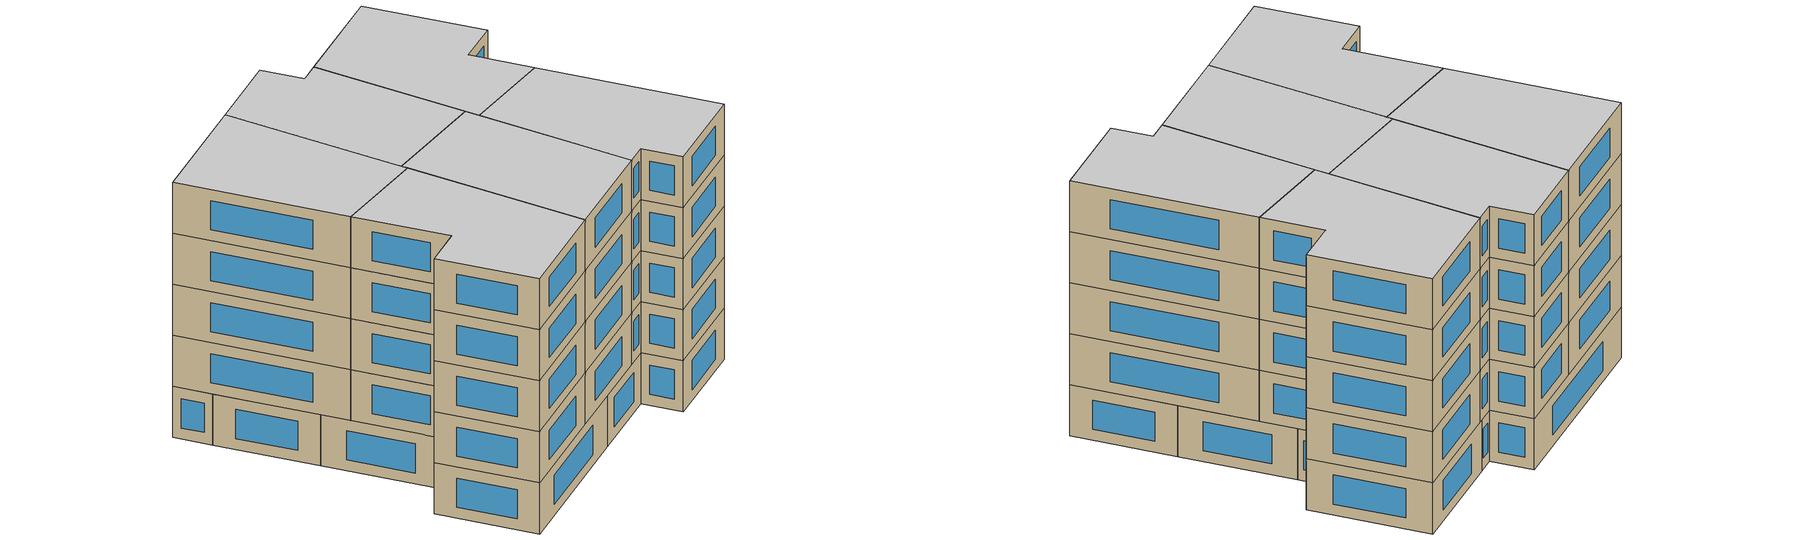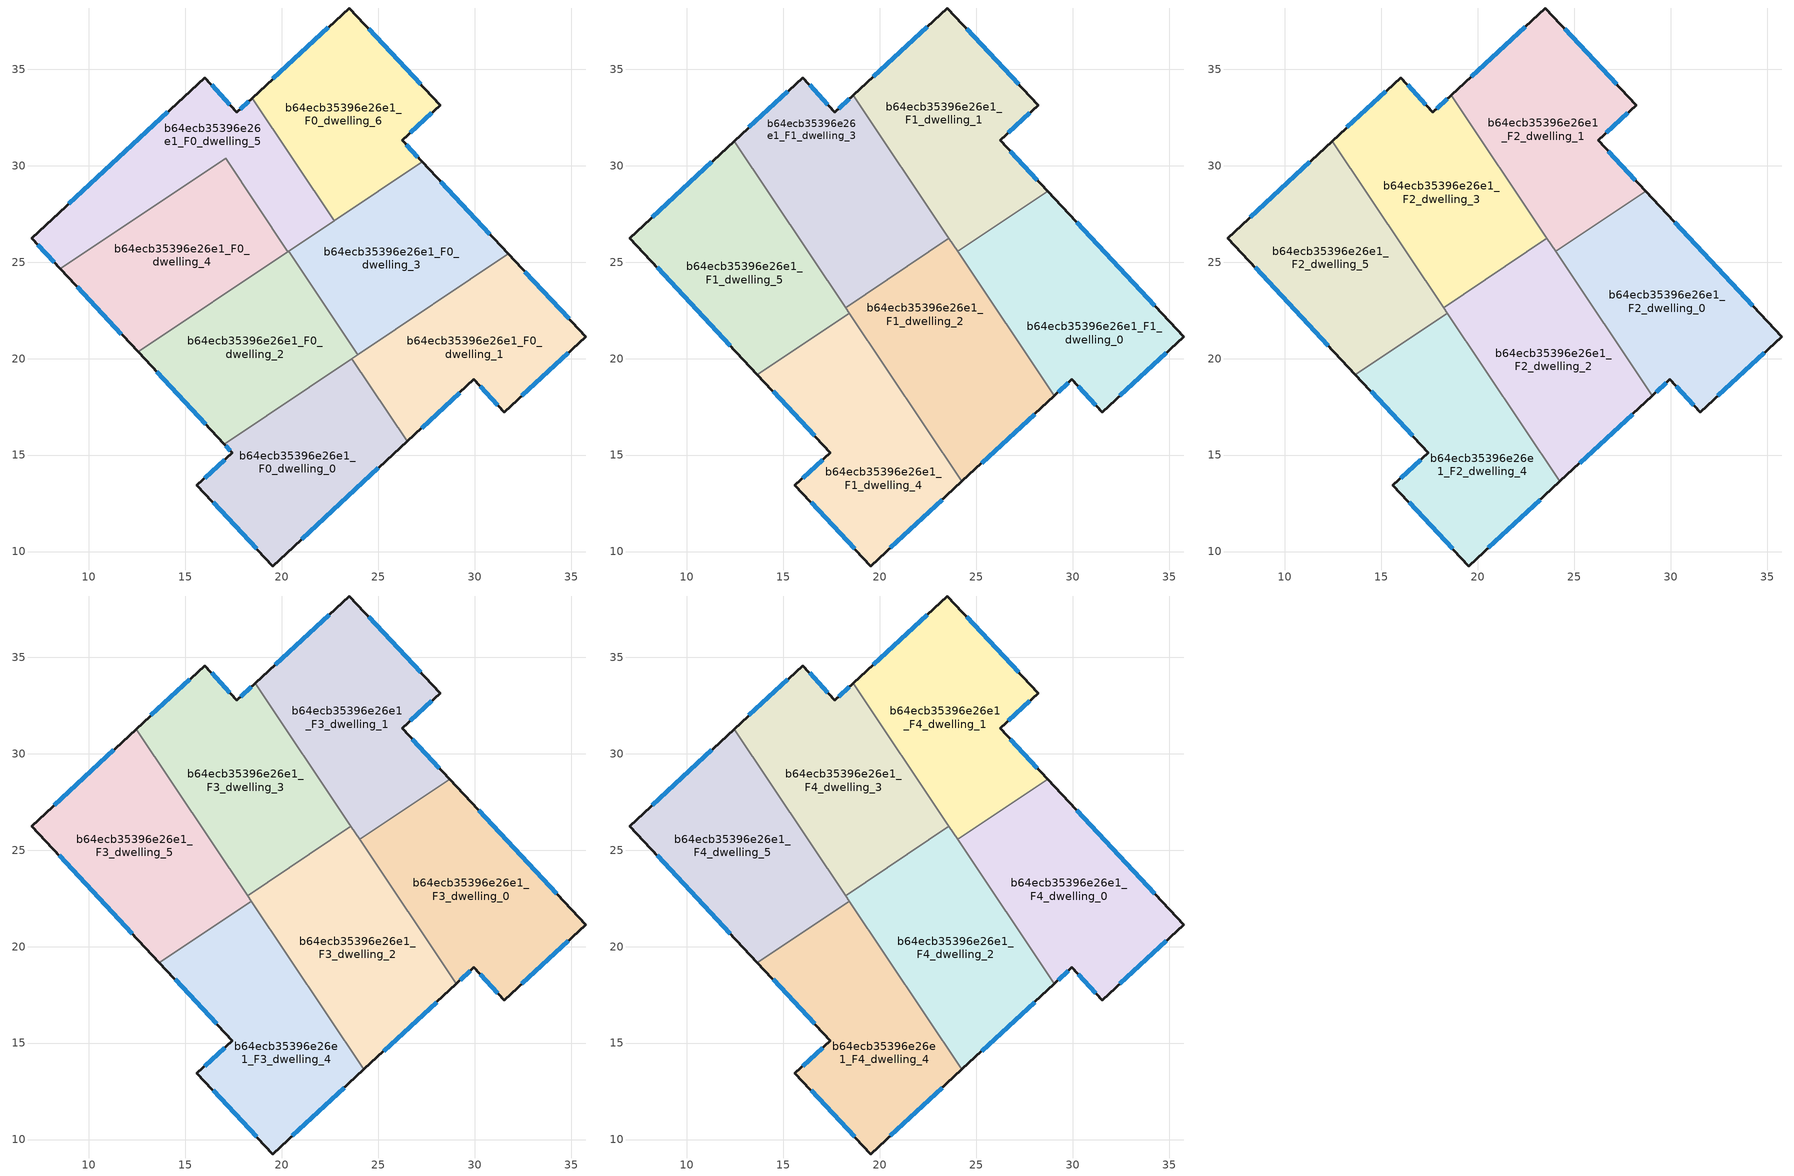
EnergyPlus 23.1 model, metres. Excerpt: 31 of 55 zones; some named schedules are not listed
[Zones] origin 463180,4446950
b64ecb35396e26e1_F0_dwelling_0
 floor ground (EU_floor_Construction): 23.64,20 26.51,15.71 19.54,9.25 15.61,13.44 17.43,15.13 17.02,15.57 z0
 wall outside (EU_wall_Construction): 17.02,15.57 17.43,15.13 15.61,13.44 19.54,9.25 26.51,15.71 z0:3
 wall to b64ecb35396e26e1_F0_dwelling_1 (EU_wall_Construction): 26.51,15.71 23.64,20 z0:3
 wall to b64ecb35396e26e1_F0_dwelling_2 (EU_wall_Construction): 23.64,20 17.02,15.57 z0:3
 window (EU_Window_Construction): 17.04,14.77 16,13.8 / 17.11,15.48 17.34,15.23 / 21.03,10.63 25.02,14.33 / 16.45,12.54 18.7,10.15 z0.64:2.36
b64ecb35396e26e1_F0_dwelling_1
 floor ground (EU_floor_Construction): 31.75,25.43 35.77,21.13 31.55,17.23 29.97,18.92 26.51,15.71 23.64,20 z0
 wall outside (EU_wall_Construction): 26.51,15.71 29.97,18.92 31.55,17.23 35.77,21.13 31.75,25.43 z0:3
 wall to b64ecb35396e26e1_F0_dwelling_3 (EU_wall_Construction): 31.75,25.43 23.95,20.21 z0:3
 wall to b64ecb35396e26e1_F0_dwelling_2 (EU_wall_Construction): 23.95,20.21 23.64,20 z0:3
 window (EU_Window_Construction): 34.91,22.05 32.61,24.51 / 32.45,18.06 34.86,20.3 / 30.31,18.56 31.21,17.59 / 27.25,16.4 29.23,18.23 z0.64:2.36
b64ecb35396e26e1_F0_dwelling_2
 floor ground (EU_floor_Construction): 20.36,25.57 23.95,20.21 17.02,15.57 12.56,20.34 20.32,25.54 z0
 wall outside (EU_wall_Construction): 12.56,20.34 17.02,15.57 z0:3
 wall to b64ecb35396e26e1_F0_dwelling_4 (EU_wall_Construction): 20.32,25.54 12.56,20.34 z0:3
 wall to b64ecb35396e26e1_F0_dwelling_3 (EU_wall_Construction): 23.95,20.21 20.36,25.57 z0:3
 wall to b64ecb35396e26e1_F0_dwelling_5 (EU_wall_Construction): 20.36,25.57 20.32,25.54 z0:3
 window (EU_Window_Construction): 13.51,19.32 16.06,16.59 z0.64:2.36
 ceiling adiabatic (EU_roof_Construction): 23.95,20.21 21.05,24.53 18.23,22.65 21.13,18.32 z3; 21.13,18.32 17.54,23.68 12.56,20.34 17.02,15.57 z3
b64ecb35396e26e1_F0_dwelling_3
 floor ground (EU_floor_Construction): 27.28,30.2 31.75,25.43 23.95,20.21 20.36,25.57 z0
 wall outside (EU_wall_Construction): 31.75,25.43 27.28,30.2 z0:3
 wall to b64ecb35396e26e1_F0_dwelling_6 (EU_wall_Construction): 27.28,30.2 22.72,27.15 z0:3
 wall to b64ecb35396e26e1_F0_dwelling_5 (EU_wall_Construction): 22.72,27.15 20.36,25.57 z0:3
 window (EU_Window_Construction): 30.79,26.45 28.24,29.18 z0.64:2.36
 ceiling adiabatic (EU_roof_Construction): 31.75,25.43 27.28,30.2 22.9,27.27 23.59,26.23 21.05,24.53 23.95,20.21 z3
b64ecb35396e26e1_F0_dwelling_4
 floor ground (EU_floor_Construction): 17.09,30.38 20.32,25.54 12.56,20.34 8.53,24.65 z0
 wall outside (EU_wall_Construction): 8.53,24.65 12.56,20.34 z0:3
 wall to b64ecb35396e26e1_F0_dwelling_5 (EU_wall_Construction): 20.32,25.54 17.09,30.38 8.53,24.65 z0:3
 window (EU_Window_Construction): 9.39,23.73 11.69,21.27 z0.64:2.36
b64ecb35396e26e1_F0_dwelling_5
 floor ground (EU_floor_Construction): 18.47,33.51 22.72,27.15 20.32,25.54 17.09,30.38 8.53,24.65 7.04,26.25 16,34.57 17.68,32.78 z0
 wall outside (EU_wall_Construction): 18.47,33.51 17.68,32.78 16,34.57 7.04,26.25 8.53,24.65 z0:3
 wall to b64ecb35396e26e1_F0_dwelling_6 (EU_wall_Construction): 22.72,27.15 18.47,33.51 z0:3
 window (EU_Window_Construction): 7.36,25.91 8.21,24.99 / 14.08,32.79 8.96,28.03 / 17.32,33.16 16.36,34.19 / 18.3,33.35 17.85,32.93 z0.64:2.36
b64ecb35396e26e1_F0_dwelling_6
 floor ground (EU_floor_Construction): 23.51,38.18 28.21,33.15 26.24,31.32 27.28,30.2 22.72,27.15 18.47,33.51 z0
 wall outside (EU_wall_Construction): 27.28,30.2 26.24,31.32 28.21,33.15 23.51,38.18 18.47,33.51 z0:3
 window (EU_Window_Construction): 22.43,37.18 19.55,34.51 / 27.21,34.23 24.51,37.1 / 26.66,31.71 27.79,32.76 / 27.06,30.44 26.46,31.08 z0.64:2.36
b64ecb35396e26e1_F1_dwelling_0
 floor to b64ecb35396e26e1_F0_dwelling_1 (EU_floor_Construction): 31.75,25.43 35.77,21.13 31.55,17.23 29.97,18.92 29.05,18.07 26.49,21.91 z3
 floor adiabatic (EU_floor_Construction): 28.7,28.68 31.75,25.43 26.49,21.91 24.04,25.56 z3
 wall outside (EU_wall_Construction): 29.05,18.07 29.97,18.92 31.55,17.23 35.77,21.13 28.7,28.68 z3:6
 wall to b64ecb35396e26e1_F1_dwelling_1 (EU_wall_Construction): 28.7,28.68 24.04,25.56 z3:6
 wall to b64ecb35396e26e1_F1_dwelling_2 (EU_wall_Construction): 24.04,25.56 29.05,18.07 z3:6
 window (EU_Window_Construction): 29.25,18.25 29.77,18.74 / 34.25,22.75 30.22,27.07 / 32.45,18.06 34.86,20.3 / 30.31,18.56 31.21,17.59 z3.64:5.36
b64ecb35396e26e1_F1_dwelling_1
 floor to b64ecb35396e26e1_F0_dwelling_6 (EU_floor_Construction): 23.51,38.18 28.21,33.15 26.24,31.32 27.28,30.2 22.9,27.27 18.63,33.65 z3
 floor adiabatic (EU_floor_Construction): 27.28,30.2 28.7,28.68 24.04,25.56 22.9,27.27 z3
 wall outside (EU_wall_Construction): 28.7,28.68 26.24,31.32 28.21,33.15 23.51,38.18 18.62,33.65 z3:6
 wall to b64ecb35396e26e1_F1_dwelling_3 (EU_wall_Construction): 18.62,33.65 23.59,26.23 z3:6
 wall to b64ecb35396e26e1_F1_dwelling_2 (EU_wall_Construction): 23.59,26.23 24.04,25.56 z3:6
 window (EU_Window_Construction): 22.46,37.21 19.67,34.62 / 27.21,34.23 24.51,37.1 / 26.66,31.71 27.79,32.76 / 28.18,29.25 26.77,30.75 z3.64:5.36
b64ecb35396e26e1_F1_dwelling_2
 floor to b64ecb35396e26e1_F0_dwelling_0 (EU_floor_Construction): 23.64,20 26.51,15.71 24.26,13.63 21.13,18.32 z3
 floor to b64ecb35396e26e1_F0_dwelling_1 (EU_floor_Construction): 26.49,21.91 29.05,18.07 26.51,15.71 23.64,20 z3
 floor adiabatic (EU_floor_Construction): 23.59,26.23 26.49,21.91 21.13,18.32 18.23,22.65 z3
 wall outside (EU_wall_Construction): 24.27,13.63 29.05,18.07 z3:6
 wall to b64ecb35396e26e1_F1_dwelling_3 (EU_wall_Construction): 23.59,26.23 18.23,22.65 z3:6
 wall to b64ecb35396e26e1_F1_dwelling_4 (EU_wall_Construction): 18.43,22.35 24.27,13.63 z3:6
 wall to b64ecb35396e26e1_F1_dwelling_5 (EU_wall_Construction): 18.23,22.65 18.43,22.35 z3:6
 window (EU_Window_Construction): 25.29,14.58 28.03,17.12 z3.64:5.36
b64ecb35396e26e1_F1_dwelling_3
 floor to b64ecb35396e26e1_F0_dwelling_5 (EU_floor_Construction): 18.47,33.51 22.72,27.15 20.32,25.54 17.09,30.38 14.3,28.51 12.46,31.28 16,34.57 17.68,32.78 z3
 floor to b64ecb35396e26e1_F0_dwelling_6 (EU_floor_Construction): 18.63,33.65 22.9,27.27 22.72,27.15 18.47,33.51 z3
 floor to b64ecb35396e26e1_F0_dwelling_4 (EU_floor_Construction): 17.09,30.38 20.32,25.54 17.54,23.68 14.3,28.51 z3
 floor to b64ecb35396e26e1_F0_dwelling_2 (EU_floor_Construction): 20.36,25.57 21.05,24.53 18.23,22.65 17.54,23.68 20.35,25.56 z3
 floor to b64ecb35396e26e1_F0_dwelling_3 (EU_floor_Construction): 22.9,27.27 23.59,26.23 21.05,24.53 20.36,25.57 z3
 wall outside (EU_wall_Construction): 18.62,33.65 17.68,32.78 16,34.57 12.46,31.28 z3:6
 wall to b64ecb35396e26e1_F1_dwelling_5 (EU_wall_Construction): 12.46,31.28 18.23,22.65 z3:6
 window (EU_Window_Construction): 15.24,33.87 13.21,31.98 / 17.32,33.16 16.36,34.19 / 18.42,33.47 17.88,32.97 z3.64:5.36
b64ecb35396e26e1_F1_dwelling_4
 floor to b64ecb35396e26e1_F0_dwelling_0 (EU_floor_Construction): 21.13,18.32 24.26,13.63 19.54,9.25 15.61,13.44 17.43,15.13 17.02,15.57 z3
 floor adiabatic (EU_floor_Construction): 18.43,22.35 21.13,18.32 17.02,15.57 13.67,19.16 z3
 wall outside (EU_wall_Construction): 13.67,19.16 17.43,15.13 15.61,13.44 19.54,9.25 24.27,13.63 z3:6
 wall to b64ecb35396e26e1_F1_dwelling_5 (EU_wall_Construction): 18.43,22.35 13.67,19.16 z3:6
 window (EU_Window_Construction): 20.55,10.19 23.25,12.69 / 16.45,12.54 18.7,10.15 / 17.04,14.77 16,13.8 / 14.47,18.3 16.63,15.99 z3.64:5.36
b64ecb35396e26e1_F1_dwelling_5
 floor to b64ecb35396e26e1_F0_dwelling_4 (EU_floor_Construction): 14.3,28.51 17.54,23.68 12.56,20.35 8.53,24.65 z3
 floor to b64ecb35396e26e1_F0_dwelling_5 (EU_floor_Construction): 12.46,31.28 14.3,28.51 8.53,24.65 7.04,26.25 z3
 floor adiabatic (EU_floor_Construction): 17.54,23.68 18.43,22.35 13.67,19.16 12.56,20.35 z3
 wall outside (EU_wall_Construction): 12.46,31.28 7.04,26.25 13.67,19.16 z3:6
 window (EU_Window_Construction): 8.46,24.73 12.25,20.68 / 11.29,30.2 8.2,27.33 z3.64:5.36
b64ecb35396e26e1_F2_dwelling_0
 floor to b64ecb35396e26e1_F1_dwelling_0 (EU_floor_Construction): 28.7,28.68 35.77,21.13 31.55,17.23 29.97,18.92 29.05,18.07 24.04,25.56 z6
 wall outside (EU_wall_Construction): 29.05,18.07 29.97,18.92 31.55,17.23 35.77,21.13 28.7,28.68 z6:9
 wall to b64ecb35396e26e1_F2_dwelling_1 (EU_wall_Construction): 28.7,28.68 24.04,25.56 z6:9
 wall to b64ecb35396e26e1_F2_dwelling_2 (EU_wall_Construction): 24.04,25.56 29.05,18.07 z6:9
 window (EU_Window_Construction): 29.25,18.25 29.77,18.74 / 34.25,22.75 30.22,27.07 / 32.45,18.06 34.86,20.3 / 30.31,18.56 31.21,17.59 z6.64:8.36
b64ecb35396e26e1_F2_dwelling_1
 floor to b64ecb35396e26e1_F1_dwelling_1 (EU_floor_Construction): 28.21,33.15 26.24,31.32 28.7,28.68 24.04,25.56 18.62,33.65 23.51,38.18 z6
 wall outside (EU_wall_Construction): 28.7,28.68 26.24,31.32 28.21,33.15 23.51,38.18 18.62,33.65 z6:9
 wall to b64ecb35396e26e1_F2_dwelling_3 (EU_wall_Construction): 18.62,33.65 23.59,26.23 z6:9
 wall to b64ecb35396e26e1_F2_dwelling_2 (EU_wall_Construction): 23.59,26.23 24.04,25.56 z6:9
 window (EU_Window_Construction): 22.46,37.21 19.67,34.62 / 27.21,34.23 24.51,37.1 / 26.66,31.71 27.79,32.76 / 28.18,29.25 26.77,30.75 z6.64:8.36
b64ecb35396e26e1_F2_dwelling_2
 floor to b64ecb35396e26e1_F1_dwelling_2 (EU_floor_Construction): 23.59,26.23 29.05,18.07 24.27,13.63 18.23,22.65 z6
 wall outside (EU_wall_Construction): 24.27,13.63 29.05,18.07 z6:9
 wall to b64ecb35396e26e1_F2_dwelling_3 (EU_wall_Construction): 23.59,26.23 18.23,22.65 z6:9
 wall to b64ecb35396e26e1_F2_dwelling_4 (EU_wall_Construction): 18.43,22.35 24.27,13.63 z6:9
 wall to b64ecb35396e26e1_F2_dwelling_5 (EU_wall_Construction): 18.23,22.65 18.43,22.35 z6:9
 window (EU_Window_Construction): 25.29,14.58 28.03,17.12 z6.64:8.36
b64ecb35396e26e1_F2_dwelling_3
 floor to b64ecb35396e26e1_F1_dwelling_3 (EU_floor_Construction): 18.62,33.65 23.59,26.23 18.23,22.65 12.46,31.28 16,34.57 17.68,32.78 z6
 wall outside (EU_wall_Construction): 18.62,33.65 17.68,32.78 16,34.57 12.46,31.28 z6:9
 wall to b64ecb35396e26e1_F2_dwelling_5 (EU_wall_Construction): 12.46,31.28 18.23,22.65 z6:9
 window (EU_Window_Construction): 15.24,33.87 13.21,31.98 / 17.32,33.16 16.36,34.19 / 18.42,33.47 17.88,32.97 z6.64:8.36
b64ecb35396e26e1_F2_dwelling_4
 floor to b64ecb35396e26e1_F1_dwelling_4 (EU_floor_Construction): 18.43,22.35 24.27,13.63 19.54,9.25 15.61,13.44 17.43,15.13 13.67,19.16 z6
 wall outside (EU_wall_Construction): 13.67,19.16 17.43,15.13 15.61,13.44 19.54,9.25 24.27,13.63 z6:9
 wall to b64ecb35396e26e1_F2_dwelling_5 (EU_wall_Construction): 18.43,22.35 13.67,19.16 z6:9
 window (EU_Window_Construction): 20.55,10.19 23.25,12.69 / 16.45,12.54 18.7,10.15 / 17.04,14.77 16,13.8 / 14.47,18.3 16.63,15.99 z6.64:8.36
b64ecb35396e26e1_F2_dwelling_5
 floor to b64ecb35396e26e1_F1_dwelling_5 (EU_floor_Construction): 12.46,31.28 18.43,22.35 13.67,19.16 7.04,26.25 z6
 wall outside (EU_wall_Construction): 12.46,31.28 7.04,26.25 13.67,19.16 z6:9
 window (EU_Window_Construction): 8.46,24.73 12.25,20.68 / 11.29,30.2 8.2,27.33 z6.64:8.36
b64ecb35396e26e1_F3_dwelling_0
 floor to b64ecb35396e26e1_F2_dwelling_0 (EU_floor_Construction): 28.7,28.68 35.77,21.13 31.55,17.23 29.97,18.92 29.05,18.07 24.04,25.56 z9
 wall outside (EU_wall_Construction): 29.05,18.07 29.97,18.92 31.55,17.23 35.77,21.13 28.7,28.68 z9:12
 wall to b64ecb35396e26e1_F3_dwelling_1 (EU_wall_Construction): 28.7,28.68 24.04,25.56 z9:12
 wall to b64ecb35396e26e1_F3_dwelling_2 (EU_wall_Construction): 24.04,25.56 29.05,18.07 z9:12
 window (EU_Window_Construction): 29.25,18.25 29.77,18.74 / 34.25,22.75 30.22,27.07 / 32.45,18.06 34.86,20.3 / 30.31,18.56 31.21,17.59 z9.64:11.36
b64ecb35396e26e1_F3_dwelling_1
 floor to b64ecb35396e26e1_F2_dwelling_1 (EU_floor_Construction): 28.21,33.15 26.24,31.32 28.7,28.68 24.04,25.56 18.62,33.65 23.51,38.18 z9
 wall outside (EU_wall_Construction): 28.7,28.68 26.24,31.32 28.21,33.15 23.51,38.18 18.62,33.65 z9:12
 wall to b64ecb35396e26e1_F3_dwelling_3 (EU_wall_Construction): 18.62,33.65 23.59,26.23 z9:12
 wall to b64ecb35396e26e1_F3_dwelling_2 (EU_wall_Construction): 23.59,26.23 24.04,25.56 z9:12
 window (EU_Window_Construction): 22.46,37.21 19.67,34.62 / 27.21,34.23 24.51,37.1 / 26.66,31.71 27.79,32.76 / 28.18,29.25 26.77,30.75 z9.64:11.36
b64ecb35396e26e1_F3_dwelling_2
 floor to b64ecb35396e26e1_F2_dwelling_2 (EU_floor_Construction): 23.59,26.23 29.05,18.07 24.27,13.63 18.23,22.65 z9
 wall outside (EU_wall_Construction): 24.27,13.63 29.05,18.07 z9:12
 wall to b64ecb35396e26e1_F3_dwelling_3 (EU_wall_Construction): 23.59,26.23 18.23,22.65 z9:12
 wall to b64ecb35396e26e1_F3_dwelling_4 (EU_wall_Construction): 18.43,22.35 24.27,13.63 z9:12
 wall to b64ecb35396e26e1_F3_dwelling_5 (EU_wall_Construction): 18.23,22.65 18.43,22.35 z9:12
 window (EU_Window_Construction): 25.29,14.58 28.03,17.12 z9.64:11.36
b64ecb35396e26e1_F3_dwelling_3
 floor to b64ecb35396e26e1_F2_dwelling_3 (EU_floor_Construction): 18.62,33.65 23.59,26.23 18.23,22.65 12.46,31.28 16,34.57 17.68,32.78 z9
 wall outside (EU_wall_Construction): 18.62,33.65 17.68,32.78 16,34.57 12.46,31.28 z9:12
 wall to b64ecb35396e26e1_F3_dwelling_5 (EU_wall_Construction): 12.46,31.28 18.23,22.65 z9:12
 window (EU_Window_Construction): 15.24,33.87 13.21,31.98 / 17.32,33.16 16.36,34.19 / 18.42,33.47 17.88,32.97 z9.64:11.36
b64ecb35396e26e1_F3_dwelling_4
 floor to b64ecb35396e26e1_F2_dwelling_4 (EU_floor_Construction): 18.43,22.35 24.27,13.63 19.54,9.25 15.61,13.44 17.43,15.13 13.67,19.16 z9
 wall outside (EU_wall_Construction): 13.67,19.16 17.43,15.13 15.61,13.44 19.54,9.25 24.27,13.63 z9:12
 wall to b64ecb35396e26e1_F3_dwelling_5 (EU_wall_Construction): 18.43,22.35 13.67,19.16 z9:12
 window (EU_Window_Construction): 20.55,10.19 23.25,12.69 / 16.45,12.54 18.7,10.15 / 17.04,14.77 16,13.8 / 14.47,18.3 16.63,15.99 z9.64:11.36
b64ecb35396e26e1_F3_dwelling_5
 floor to b64ecb35396e26e1_F2_dwelling_5 (EU_floor_Construction): 12.46,31.28 18.43,22.35 13.67,19.16 7.04,26.25 z9
 wall outside (EU_wall_Construction): 12.46,31.28 7.04,26.25 13.67,19.16 z9:12
 window (EU_Window_Construction): 8.46,24.73 12.25,20.68 / 11.29,30.2 8.2,27.33 z9.64:11.36
b64ecb35396e26e1_F4_dwelling_0
 floor to b64ecb35396e26e1_F3_dwelling_0 (EU_floor_Construction): 28.7,28.68 35.77,21.13 31.55,17.23 29.97,18.92 29.05,18.07 24.04,25.56 z12
 wall outside (EU_wall_Construction): 29.05,18.07 29.97,18.92 31.55,17.23 35.77,21.13 28.7,28.68 z12:15
 wall to b64ecb35396e26e1_F4_dwelling_1 (EU_wall_Construction): 28.7,28.68 24.04,25.56 z12:15
 wall to b64ecb35396e26e1_F4_dwelling_2 (EU_wall_Construction): 24.04,25.56 29.05,18.07 z12:15
 window (EU_Window_Construction): 29.25,18.25 29.77,18.74 / 34.25,22.75 30.22,27.07 / 32.45,18.06 34.86,20.3 / 30.31,18.56 31.21,17.59 z12.64:14.36
 ceiling to b64ecb35396e26e1_F5_dwelling_0 (EU_floor_Construction): 35.77,21.13 28.7,28.68 24.04,25.56 29.05,18.07 29.97,18.92 31.55,17.23 z15
b64ecb35396e26e1_F4_dwelling_1
 floor to b64ecb35396e26e1_F3_dwelling_1 (EU_floor_Construction): 28.21,33.15 26.24,31.32 28.7,28.68 24.04,25.56 18.62,33.65 23.51,38.18 z12
 wall outside (EU_wall_Construction): 28.7,28.68 26.24,31.32 28.21,33.15 23.51,38.18 18.62,33.65 z12:15
 wall to b64ecb35396e26e1_F4_dwelling_3 (EU_wall_Construction): 18.62,33.65 23.59,26.23 z12:15
 wall to b64ecb35396e26e1_F4_dwelling_2 (EU_wall_Construction): 23.59,26.23 24.04,25.56 z12:15
 window (EU_Window_Construction): 22.46,37.21 19.67,34.62 / 27.21,34.23 24.51,37.1 / 26.66,31.71 27.79,32.76 / 28.18,29.25 26.77,30.75 z12.64:14.36
 ceiling to b64ecb35396e26e1_F5_dwelling_1 (EU_floor_Construction): 28.7,28.68 26.24,31.32 28.21,33.15 23.51,38.18 18.62,33.65 24.04,25.56 z15
b64ecb35396e26e1_F4_dwelling_2
 floor to b64ecb35396e26e1_F3_dwelling_2 (EU_floor_Construction): 23.59,26.23 29.05,18.07 24.27,13.63 18.23,22.65 z12
 wall outside (EU_wall_Construction): 24.27,13.63 29.05,18.07 z12:15
 wall to b64ecb35396e26e1_F4_dwelling_3 (EU_wall_Construction): 23.59,26.23 18.23,22.65 z12:15
 wall to b64ecb35396e26e1_F4_dwelling_4 (EU_wall_Construction): 18.43,22.35 24.27,13.63 z12:15
 wall to b64ecb35396e26e1_F4_dwelling_5 (EU_wall_Construction): 18.23,22.65 18.43,22.35 z12:15
 window (EU_Window_Construction): 25.29,14.58 28.03,17.12 z12.64:14.36
 ceiling to b64ecb35396e26e1_F5_dwelling_2 (EU_floor_Construction): 29.05,18.07 23.59,26.23 18.23,22.65 24.27,13.63 z15
b64ecb35396e26e1_F4_dwelling_3
 floor to b64ecb35396e26e1_F3_dwelling_3 (EU_floor_Construction): 18.62,33.65 23.59,26.23 18.23,22.65 12.46,31.28 16,34.57 17.68,32.78 z12
 wall outside (EU_wall_Construction): 18.62,33.65 17.68,32.78 16,34.57 12.46,31.28 z12:15
 wall to b64ecb35396e26e1_F4_dwelling_5 (EU_wall_Construction): 12.46,31.28 18.23,22.65 z12:15
 window (EU_Window_Construction): 15.24,33.87 13.21,31.98 / 17.32,33.16 16.36,34.19 / 18.42,33.47 17.88,32.97 z12.64:14.36
 ceiling to b64ecb35396e26e1_F5_dwelling_3 (EU_floor_Construction): 23.59,26.23 18.62,33.65 17.68,32.78 16,34.57 12.46,31.28 18.23,22.65 z15
b64ecb35396e26e1_F4_dwelling_4
 floor to b64ecb35396e26e1_F3_dwelling_4 (EU_floor_Construction): 18.43,22.35 24.27,13.63 19.54,9.25 15.61,13.44 17.43,15.13 13.67,19.16 z12
 wall outside (EU_wall_Construction): 13.67,19.16 17.43,15.13 15.61,13.44 19.54,9.25 24.27,13.63 z12:15
 wall to b64ecb35396e26e1_F4_dwelling_5 (EU_wall_Construction): 18.43,22.35 13.67,19.16 z12:15
 window (EU_Window_Construction): 20.55,10.19 23.25,12.69 / 16.45,12.54 18.7,10.15 / 17.04,14.77 16,13.8 / 14.47,18.3 16.63,15.99 z12.64:14.36
 ceiling to b64ecb35396e26e1_F5_dwelling_4 (EU_floor_Construction): 24.27,13.63 18.43,22.35 13.67,19.16 17.43,15.13 15.61,13.44 19.54,9.25 z15
b64ecb35396e26e1_F4_dwelling_5
 floor to b64ecb35396e26e1_F3_dwelling_5 (EU_floor_Construction): 12.46,31.28 18.43,22.35 13.67,19.16 7.04,26.25 z12
 wall outside (EU_wall_Construction): 12.46,31.28 7.04,26.25 13.67,19.16 z12:15
 window (EU_Window_Construction): 8.46,24.73 12.25,20.68 / 11.29,30.2 8.2,27.33 z12.64:14.36
 ceiling to b64ecb35396e26e1_F5_dwelling_5 (EU_floor_Construction): 18.43,22.35 12.46,31.28 7.04,26.25 13.67,19.16 z15
[Building]
EU S2 Campaign: North Axis=0; Terrain=City; Solar Distribution=FullExterior
[Site:Location]
Yerevan-Zvartnots.Intl.AP: Latitude=40.15; Longitude=44.383; Time Zone=4; Elevation=854
[SizingPeriod:WeatherFileDays]
AnnualSizingPeriod: Begin Month=1; Begin Day of Month=1; End Month=12; End Day of Month=31; Day of Week for Start Day=Monday; Use Weather File Daylight Saving Period=No; Use Weather File Rain and Snow Indicators=No
[MATERIAL]
EU_InternalMass_Material: Roughness=MediumRough; Thickness=0.1; Conductivity=1; Density=1800; Specific Heat=900; Thermal Absorptance=0.9; Solar Absorptance=0.7; Visible Absorptance=0.7
[MATERIAL:NOMASS] Roughness=MediumRough; Thermal Absorptance=0.9; Solar Absorptance=0.7; Visible Absorptance=0.7
Name | Thermal Resistance
EU_wall_NoMass | 1.05043
EU_roof_NoMass | 1.45357
EU_floor_NoMass | 0.478065
[WINDOWMATERIAL:SIMPLEGLAZINGSYSTEM]
EU_Window_SimpleGlazing: UFactor=2.5566; Solar Heat Gain Coefficient=0.75; Visible Transmittance=0.75
[CONSTRUCTION]
EU_wall_Construction: EU_wall_NoMass
EU_roof_Construction: EU_roof_NoMass
EU_floor_Construction: EU_floor_NoMass
EU_Window_Construction: EU_Window_SimpleGlazing
EU_InternalMass_Construction: EU_InternalMass_Material
[ZONE] Type=1; Multiplier=1; Ceiling Height=autocalculate; Floor Area=autocalculate; Part of Total Floor Area=Yes
Name | Volume
b64ecb35396e26e1_F0_dwelling_0 | 171.402
b64ecb35396e26e1_F1_dwelling_0; b64ecb35396e26e1_F2_dwelling_0; b64ecb35396e26e1_F3_dwelling_0; b64ecb35396e26e1_F4_dwelling_0 | 199.977
b64ecb35396e26e1_F0_dwelling_1; b64ecb35396e26e1_F0_dwelling_6 | 171.399
b64ecb35396e26e1_F1_dwelling_1; b64ecb35396e26e1_F2_dwelling_1; b64ecb35396e26e1_F3_dwelling_1; b64ecb35396e26e1_F4_dwelling_1 | 199.982
b64ecb35396e26e1_F0_dwelling_2 | 171.436
b64ecb35396e26e1_F1_dwelling_2; b64ecb35396e26e1_F2_dwelling_2; b64ecb35396e26e1_F3_dwelling_2; b64ecb35396e26e1_F4_dwelling_2; b64ecb35396e26e1_F1_dwelling_3; b64ecb35396e26e1_F2_dwelling_3; b64ecb35396e26e1_F3_dwelling_3; b64ecb35396e26e1_F4_dwelling_3 | 199.961
b64ecb35396e26e1_F0_dwelling_3 | 171.416
b64ecb35396e26e1_F0_dwelling_4 | 171.408
b64ecb35396e26e1_F1_dwelling_4; b64ecb35396e26e1_F2_dwelling_4; b64ecb35396e26e1_F3_dwelling_4; b64ecb35396e26e1_F4_dwelling_4 | 199.98
b64ecb35396e26e1_F0_dwelling_5 | 171.396
b64ecb35396e26e1_F1_dwelling_5; b64ecb35396e26e1_F2_dwelling_5; b64ecb35396e26e1_F3_dwelling_5; b64ecb35396e26e1_F4_dwelling_5 | 199.969
[INTERNALMASS] Construction=EU_InternalMass_Construction
Name | Zone or ZoneList | Surface Area
b64ecb35396e26e1_F0_dwelling_0_EU_InternalMass | b64ecb35396e26e1_F0_dwelling_0 | 57.1338
b64ecb35396e26e1_F0_dwelling_1_EU_InternalMass | b64ecb35396e26e1_F0_dwelling_1 | 57.1315
b64ecb35396e26e1_F0_dwelling_2_EU_InternalMass | b64ecb35396e26e1_F0_dwelling_2 | 57.1443
b64ecb35396e26e1_F0_dwelling_3_EU_InternalMass | b64ecb35396e26e1_F0_dwelling_3 | 57.1398
b64ecb35396e26e1_F0_dwelling_4_EU_InternalMass | b64ecb35396e26e1_F0_dwelling_4 | 57.136
b64ecb35396e26e1_F0_dwelling_5_EU_InternalMass | b64ecb35396e26e1_F0_dwelling_5 | 57.1319
b64ecb35396e26e1_F0_dwelling_6_EU_InternalMass | b64ecb35396e26e1_F0_dwelling_6 | 57.134
b64ecb35396e26e1_F1_dwelling_0_EU_InternalMass | b64ecb35396e26e1_F1_dwelling_0 | 66.659
b64ecb35396e26e1_F1_dwelling_1_EU_InternalMass | b64ecb35396e26e1_F1_dwelling_1 | 66.6607
b64ecb35396e26e1_F1_dwelling_2_EU_InternalMass | b64ecb35396e26e1_F1_dwelling_2 | 66.6537
b64ecb35396e26e1_F1_dwelling_3_EU_InternalMass | b64ecb35396e26e1_F1_dwelling_3 | 66.6536
b64ecb35396e26e1_F1_dwelling_4_EU_InternalMass | b64ecb35396e26e1_F1_dwelling_4 | 66.6602
b64ecb35396e26e1_F1_dwelling_5_EU_InternalMass | b64ecb35396e26e1_F1_dwelling_5 | 66.6566
b64ecb35396e26e1_F2_dwelling_0_EU_InternalMass | b64ecb35396e26e1_F2_dwelling_0 | 66.659
b64ecb35396e26e1_F2_dwelling_1_EU_InternalMass | b64ecb35396e26e1_F2_dwelling_1 | 66.6607
b64ecb35396e26e1_F2_dwelling_2_EU_InternalMass | b64ecb35396e26e1_F2_dwelling_2 | 66.6537
b64ecb35396e26e1_F2_dwelling_3_EU_InternalMass | b64ecb35396e26e1_F2_dwelling_3 | 66.6536
b64ecb35396e26e1_F2_dwelling_4_EU_InternalMass | b64ecb35396e26e1_F2_dwelling_4 | 66.6602
b64ecb35396e26e1_F2_dwelling_5_EU_InternalMass | b64ecb35396e26e1_F2_dwelling_5 | 66.6566
b64ecb35396e26e1_F3_dwelling_0_EU_InternalMass | b64ecb35396e26e1_F3_dwelling_0 | 66.659
b64ecb35396e26e1_F3_dwelling_1_EU_InternalMass | b64ecb35396e26e1_F3_dwelling_1 | 66.6607
b64ecb35396e26e1_F3_dwelling_2_EU_InternalMass | b64ecb35396e26e1_F3_dwelling_2 | 66.6537
b64ecb35396e26e1_F3_dwelling_3_EU_InternalMass | b64ecb35396e26e1_F3_dwelling_3 | 66.6536
b64ecb35396e26e1_F3_dwelling_4_EU_InternalMass | b64ecb35396e26e1_F3_dwelling_4 | 66.6602
b64ecb35396e26e1_F3_dwelling_5_EU_InternalMass | b64ecb35396e26e1_F3_dwelling_5 | 66.6566
b64ecb35396e26e1_F4_dwelling_0_EU_InternalMass | b64ecb35396e26e1_F4_dwelling_0 | 66.659
b64ecb35396e26e1_F4_dwelling_1_EU_InternalMass | b64ecb35396e26e1_F4_dwelling_1 | 66.6607
b64ecb35396e26e1_F4_dwelling_2_EU_InternalMass | b64ecb35396e26e1_F4_dwelling_2 | 66.6537
b64ecb35396e26e1_F4_dwelling_3_EU_InternalMass | b64ecb35396e26e1_F4_dwelling_3 | 66.6536
b64ecb35396e26e1_F4_dwelling_4_EU_InternalMass | b64ecb35396e26e1_F4_dwelling_4 | 66.6602
b64ecb35396e26e1_F4_dwelling_5_EU_InternalMass | b64ecb35396e26e1_F4_dwelling_5 | 66.6566
[OTHEREQUIPMENT] Fuel Type=Electricity; Design Level Calculation Method=Watts/Area; Power per Zone Floor Area=1; Fraction Latent=0; Fraction Radiant=0; Fraction Lost=0; Carbon Dioxide Generation Rate=0; EndUse Subcategory=EU_Step8_InternalGains
Name | Zone or ZoneList or Space or SpaceList | Schedule
EU_Step8_InternalGain_b64ecb35396e26e1_F0_dwelling_0_f000 | b64ecb35396e26e1_F0_dwelling_0 | EU_Step8_GainSchedule_b64ecb35396e26e1_F0_dwelling_0_f000
EU_Step8_InternalGain_b64ecb35396e26e1_F0_dwelling_1_f000 | b64ecb35396e26e1_F0_dwelling_1 | EU_Step8_GainSchedule_b64ecb35396e26e1_F0_dwelling_1_f000
EU_Step8_InternalGain_b64ecb35396e26e1_F0_dwelling_2_f000 | b64ecb35396e26e1_F0_dwelling_2 | EU_Step8_GainSchedule_b64ecb35396e26e1_F0_dwelling_2_f000
EU_Step8_InternalGain_b64ecb35396e26e1_F0_dwelling_3_f000 | b64ecb35396e26e1_F0_dwelling_3 | EU_Step8_GainSchedule_b64ecb35396e26e1_F0_dwelling_3_f000
EU_Step8_InternalGain_b64ecb35396e26e1_F0_dwelling_4_f000 | b64ecb35396e26e1_F0_dwelling_4 | EU_Step8_GainSchedule_b64ecb35396e26e1_F0_dwelling_4_f000
EU_Step8_InternalGain_b64ecb35396e26e1_F0_dwelling_5_f000 | b64ecb35396e26e1_F0_dwelling_5 | EU_Step8_GainSchedule_b64ecb35396e26e1_F0_dwelling_5_f000
EU_Step8_InternalGain_b64ecb35396e26e1_F0_dwelling_6_f000 | b64ecb35396e26e1_F0_dwelling_6 | EU_Step8_GainSchedule_b64ecb35396e26e1_F0_dwelling_6_f000
EU_Step8_InternalGain_b64ecb35396e26e1_F1_dwelling_0_f000 | b64ecb35396e26e1_F1_dwelling_0 | EU_Step8_GainSchedule_b64ecb35396e26e1_F1_dwelling_0_f000
EU_Step8_InternalGain_b64ecb35396e26e1_F1_dwelling_1_f000 | b64ecb35396e26e1_F1_dwelling_1 | EU_Step8_GainSchedule_b64ecb35396e26e1_F1_dwelling_1_f000
EU_Step8_InternalGain_b64ecb35396e26e1_F1_dwelling_2_f000 | b64ecb35396e26e1_F1_dwelling_2 | EU_Step8_GainSchedule_b64ecb35396e26e1_F1_dwelling_2_f000
EU_Step8_InternalGain_b64ecb35396e26e1_F1_dwelling_3_f000 | b64ecb35396e26e1_F1_dwelling_3 | EU_Step8_GainSchedule_b64ecb35396e26e1_F1_dwelling_3_f000
EU_Step8_InternalGain_b64ecb35396e26e1_F1_dwelling_4_f000 | b64ecb35396e26e1_F1_dwelling_4 | EU_Step8_GainSchedule_b64ecb35396e26e1_F1_dwelling_4_f000
EU_Step8_InternalGain_b64ecb35396e26e1_F1_dwelling_5_f000 | b64ecb35396e26e1_F1_dwelling_5 | EU_Step8_GainSchedule_b64ecb35396e26e1_F1_dwelling_5_f000
EU_Step8_InternalGain_b64ecb35396e26e1_F2_dwelling_0_f000 | b64ecb35396e26e1_F2_dwelling_0 | EU_Step8_GainSchedule_b64ecb35396e26e1_F2_dwelling_0_f000
EU_Step8_InternalGain_b64ecb35396e26e1_F2_dwelling_1_f000 | b64ecb35396e26e1_F2_dwelling_1 | EU_Step8_GainSchedule_b64ecb35396e26e1_F2_dwelling_1_f000
EU_Step8_InternalGain_b64ecb35396e26e1_F2_dwelling_2_f000 | b64ecb35396e26e1_F2_dwelling_2 | EU_Step8_GainSchedule_b64ecb35396e26e1_F2_dwelling_2_f000
EU_Step8_InternalGain_b64ecb35396e26e1_F2_dwelling_3_f000 | b64ecb35396e26e1_F2_dwelling_3 | EU_Step8_GainSchedule_b64ecb35396e26e1_F2_dwelling_3_f000
EU_Step8_InternalGain_b64ecb35396e26e1_F2_dwelling_4_f000 | b64ecb35396e26e1_F2_dwelling_4 | EU_Step8_GainSchedule_b64ecb35396e26e1_F2_dwelling_4_f000
EU_Step8_InternalGain_b64ecb35396e26e1_F2_dwelling_5_f000 | b64ecb35396e26e1_F2_dwelling_5 | EU_Step8_GainSchedule_b64ecb35396e26e1_F2_dwelling_5_f000
EU_Step8_InternalGain_b64ecb35396e26e1_F3_dwelling_0_f000 | b64ecb35396e26e1_F3_dwelling_0 | EU_Step8_GainSchedule_b64ecb35396e26e1_F3_dwelling_0_f000
EU_Step8_InternalGain_b64ecb35396e26e1_F3_dwelling_1_f000 | b64ecb35396e26e1_F3_dwelling_1 | EU_Step8_GainSchedule_b64ecb35396e26e1_F3_dwelling_1_f000
EU_Step8_InternalGain_b64ecb35396e26e1_F3_dwelling_2_f000 | b64ecb35396e26e1_F3_dwelling_2 | EU_Step8_GainSchedule_b64ecb35396e26e1_F3_dwelling_2_f000
EU_Step8_InternalGain_b64ecb35396e26e1_F3_dwelling_3_f000 | b64ecb35396e26e1_F3_dwelling_3 | EU_Step8_GainSchedule_b64ecb35396e26e1_F3_dwelling_3_f000
EU_Step8_InternalGain_b64ecb35396e26e1_F3_dwelling_4_f000 | b64ecb35396e26e1_F3_dwelling_4 | EU_Step8_GainSchedule_b64ecb35396e26e1_F3_dwelling_4_f000
EU_Step8_InternalGain_b64ecb35396e26e1_F3_dwelling_5_f000 | b64ecb35396e26e1_F3_dwelling_5 | EU_Step8_GainSchedule_b64ecb35396e26e1_F3_dwelling_5_f000
EU_Step8_InternalGain_b64ecb35396e26e1_F4_dwelling_0_f000 | b64ecb35396e26e1_F4_dwelling_0 | EU_Step8_GainSchedule_b64ecb35396e26e1_F4_dwelling_0_f000
EU_Step8_InternalGain_b64ecb35396e26e1_F4_dwelling_1_f000 | b64ecb35396e26e1_F4_dwelling_1 | EU_Step8_GainSchedule_b64ecb35396e26e1_F4_dwelling_1_f000
EU_Step8_InternalGain_b64ecb35396e26e1_F4_dwelling_2_f000 | b64ecb35396e26e1_F4_dwelling_2 | EU_Step8_GainSchedule_b64ecb35396e26e1_F4_dwelling_2_f000
EU_Step8_InternalGain_b64ecb35396e26e1_F4_dwelling_3_f000 | b64ecb35396e26e1_F4_dwelling_3 | EU_Step8_GainSchedule_b64ecb35396e26e1_F4_dwelling_3_f000
EU_Step8_InternalGain_b64ecb35396e26e1_F4_dwelling_4_f000 | b64ecb35396e26e1_F4_dwelling_4 | EU_Step8_GainSchedule_b64ecb35396e26e1_F4_dwelling_4_f000
EU_Step8_InternalGain_b64ecb35396e26e1_F4_dwelling_5_f000 | b64ecb35396e26e1_F4_dwelling_5 | EU_Step8_GainSchedule_b64ecb35396e26e1_F4_dwelling_5_f000
[ZONEVENTILATION:DESIGNFLOWRATE] Schedule=EU_AlwaysOn; Design Flow Rate Calculation Method=AirChanges/Hour; Air Changes per Hour=0.557805; Ventilation Type=Natural; Fan Pressure Rise=0; Fan Total Efficiency=1; Constant Term Coefficient=1; Temperature Term Coefficient=0; Velocity Term Coefficient=0; Velocity Squared Term Coefficient=0; Minimum Indoor Temperature=-100; Maximum Indoor Temperature=100; Delta Temperature=-100; Minimum Outdoor Temperature=-100; Maximum Outdoor Temperature=100; Maximum Wind Speed=40
Name | Zone or ZoneList or Space or SpaceList
EU_ConstantAir_b64ecb35396e26e1_F0_dwelling_0 | b64ecb35396e26e1_F0_dwelling_0
EU_ConstantAir_b64ecb35396e26e1_F0_dwelling_1 | b64ecb35396e26e1_F0_dwelling_1
EU_ConstantAir_b64ecb35396e26e1_F0_dwelling_2 | b64ecb35396e26e1_F0_dwelling_2
EU_ConstantAir_b64ecb35396e26e1_F0_dwelling_3 | b64ecb35396e26e1_F0_dwelling_3
EU_ConstantAir_b64ecb35396e26e1_F0_dwelling_4 | b64ecb35396e26e1_F0_dwelling_4
EU_ConstantAir_b64ecb35396e26e1_F0_dwelling_5 | b64ecb35396e26e1_F0_dwelling_5
EU_ConstantAir_b64ecb35396e26e1_F0_dwelling_6 | b64ecb35396e26e1_F0_dwelling_6
EU_ConstantAir_b64ecb35396e26e1_F1_dwelling_0 | b64ecb35396e26e1_F1_dwelling_0
EU_ConstantAir_b64ecb35396e26e1_F1_dwelling_1 | b64ecb35396e26e1_F1_dwelling_1
EU_ConstantAir_b64ecb35396e26e1_F1_dwelling_2 | b64ecb35396e26e1_F1_dwelling_2
EU_ConstantAir_b64ecb35396e26e1_F1_dwelling_3 | b64ecb35396e26e1_F1_dwelling_3
EU_ConstantAir_b64ecb35396e26e1_F1_dwelling_4 | b64ecb35396e26e1_F1_dwelling_4
EU_ConstantAir_b64ecb35396e26e1_F1_dwelling_5 | b64ecb35396e26e1_F1_dwelling_5
EU_ConstantAir_b64ecb35396e26e1_F2_dwelling_0 | b64ecb35396e26e1_F2_dwelling_0
EU_ConstantAir_b64ecb35396e26e1_F2_dwelling_1 | b64ecb35396e26e1_F2_dwelling_1
EU_ConstantAir_b64ecb35396e26e1_F2_dwelling_2 | b64ecb35396e26e1_F2_dwelling_2
EU_ConstantAir_b64ecb35396e26e1_F2_dwelling_3 | b64ecb35396e26e1_F2_dwelling_3
EU_ConstantAir_b64ecb35396e26e1_F2_dwelling_4 | b64ecb35396e26e1_F2_dwelling_4
EU_ConstantAir_b64ecb35396e26e1_F2_dwelling_5 | b64ecb35396e26e1_F2_dwelling_5
EU_ConstantAir_b64ecb35396e26e1_F3_dwelling_0 | b64ecb35396e26e1_F3_dwelling_0
EU_ConstantAir_b64ecb35396e26e1_F3_dwelling_1 | b64ecb35396e26e1_F3_dwelling_1
EU_ConstantAir_b64ecb35396e26e1_F3_dwelling_2 | b64ecb35396e26e1_F3_dwelling_2
EU_ConstantAir_b64ecb35396e26e1_F3_dwelling_3 | b64ecb35396e26e1_F3_dwelling_3
EU_ConstantAir_b64ecb35396e26e1_F3_dwelling_4 | b64ecb35396e26e1_F3_dwelling_4
EU_ConstantAir_b64ecb35396e26e1_F3_dwelling_5 | b64ecb35396e26e1_F3_dwelling_5
EU_ConstantAir_b64ecb35396e26e1_F4_dwelling_0 | b64ecb35396e26e1_F4_dwelling_0
EU_ConstantAir_b64ecb35396e26e1_F4_dwelling_1 | b64ecb35396e26e1_F4_dwelling_1
EU_ConstantAir_b64ecb35396e26e1_F4_dwelling_2 | b64ecb35396e26e1_F4_dwelling_2
EU_ConstantAir_b64ecb35396e26e1_F4_dwelling_3 | b64ecb35396e26e1_F4_dwelling_3
EU_ConstantAir_b64ecb35396e26e1_F4_dwelling_4 | b64ecb35396e26e1_F4_dwelling_4
EU_ConstantAir_b64ecb35396e26e1_F4_dwelling_5 | b64ecb35396e26e1_F4_dwelling_5
[HVACTEMPLATE:ZONE:IDEALLOADSAIRSYSTEM] System Availability Schedule=EU_AlwaysOn; Maximum Heating Supply Air Temperature=50; Minimum Cooling Supply Air Temperature=13; Maximum Heating Supply Air Humidity Ratio=0.0156; Minimum Cooling Supply Air Humidity Ratio=0.0077; Heating Limit=NoLimit; Cooling Limit=NoLimit; Heating Availability Schedule=EU_AlwaysOn; Cooling Availability Schedule=EU_CoolingOff; Dehumidification Control Type=ConstantSensibleHeatRatio; Cooling Sensible Heat Ratio=0.7; Dehumidification Setpoint=60; Humidification Control Type=None; Humidification Setpoint=30; Outdoor Air Method=None; Outdoor Air Flow Rate per Person=0.00944; Outdoor Air Flow Rate per Zone Floor Area=0; Outdoor Air Flow Rate per Zone=0; Demand Controlled Ventilation Type=None; Outdoor Air Economizer Type=NoEconomizer; Heat Recovery Type=None; Sensible Heat Recovery Effectiveness=0.7; Latent Heat Recovery Effectiveness=0.65
Name | Template Thermostat
b64ecb35396e26e1_F0_dwelling_0 | EU_HeatOnly_b64ecb35396e26e1_F0_dwelling_0
b64ecb35396e26e1_F0_dwelling_1 | EU_HeatOnly_b64ecb35396e26e1_F0_dwelling_1
b64ecb35396e26e1_F0_dwelling_2 | EU_HeatOnly_b64ecb35396e26e1_F0_dwelling_2
b64ecb35396e26e1_F0_dwelling_3 | EU_HeatOnly_b64ecb35396e26e1_F0_dwelling_3
b64ecb35396e26e1_F0_dwelling_4 | EU_HeatOnly_b64ecb35396e26e1_F0_dwelling_4
b64ecb35396e26e1_F0_dwelling_5 | EU_HeatOnly_b64ecb35396e26e1_F0_dwelling_5
b64ecb35396e26e1_F0_dwelling_6 | EU_HeatOnly_b64ecb35396e26e1_F0_dwelling_6
b64ecb35396e26e1_F1_dwelling_0 | EU_HeatOnly_b64ecb35396e26e1_F1_dwelling_0
b64ecb35396e26e1_F1_dwelling_1 | EU_HeatOnly_b64ecb35396e26e1_F1_dwelling_1
b64ecb35396e26e1_F1_dwelling_2 | EU_HeatOnly_b64ecb35396e26e1_F1_dwelling_2
b64ecb35396e26e1_F1_dwelling_3 | EU_HeatOnly_b64ecb35396e26e1_F1_dwelling_3
b64ecb35396e26e1_F1_dwelling_4 | EU_HeatOnly_b64ecb35396e26e1_F1_dwelling_4
b64ecb35396e26e1_F1_dwelling_5 | EU_HeatOnly_b64ecb35396e26e1_F1_dwelling_5
b64ecb35396e26e1_F2_dwelling_0 | EU_HeatOnly_b64ecb35396e26e1_F2_dwelling_0
b64ecb35396e26e1_F2_dwelling_1 | EU_HeatOnly_b64ecb35396e26e1_F2_dwelling_1
b64ecb35396e26e1_F2_dwelling_2 | EU_HeatOnly_b64ecb35396e26e1_F2_dwelling_2
b64ecb35396e26e1_F2_dwelling_3 | EU_HeatOnly_b64ecb35396e26e1_F2_dwelling_3
b64ecb35396e26e1_F2_dwelling_4 | EU_HeatOnly_b64ecb35396e26e1_F2_dwelling_4
b64ecb35396e26e1_F2_dwelling_5 | EU_HeatOnly_b64ecb35396e26e1_F2_dwelling_5
b64ecb35396e26e1_F3_dwelling_0 | EU_HeatOnly_b64ecb35396e26e1_F3_dwelling_0
b64ecb35396e26e1_F3_dwelling_1 | EU_HeatOnly_b64ecb35396e26e1_F3_dwelling_1
b64ecb35396e26e1_F3_dwelling_2 | EU_HeatOnly_b64ecb35396e26e1_F3_dwelling_2
b64ecb35396e26e1_F3_dwelling_3 | EU_HeatOnly_b64ecb35396e26e1_F3_dwelling_3
b64ecb35396e26e1_F3_dwelling_4 | EU_HeatOnly_b64ecb35396e26e1_F3_dwelling_4
b64ecb35396e26e1_F3_dwelling_5 | EU_HeatOnly_b64ecb35396e26e1_F3_dwelling_5
b64ecb35396e26e1_F4_dwelling_0 | EU_HeatOnly_b64ecb35396e26e1_F4_dwelling_0
b64ecb35396e26e1_F4_dwelling_1 | EU_HeatOnly_b64ecb35396e26e1_F4_dwelling_1
b64ecb35396e26e1_F4_dwelling_2 | EU_HeatOnly_b64ecb35396e26e1_F4_dwelling_2
b64ecb35396e26e1_F4_dwelling_3 | EU_HeatOnly_b64ecb35396e26e1_F4_dwelling_3
b64ecb35396e26e1_F4_dwelling_4 | EU_HeatOnly_b64ecb35396e26e1_F4_dwelling_4
b64ecb35396e26e1_F4_dwelling_5 | EU_HeatOnly_b64ecb35396e26e1_F4_dwelling_5
[SIZING:ZONE] Zone Cooling Design Supply Air Temperature Input Method=SupplyAirTemperature; Zone Cooling Design Supply Air Temperature=13; Zone Heating Design Supply Air Temperature Input Method=SupplyAirTemperature; Zone Heating Design Supply Air Temperature=50; Zone Cooling Design Supply Air Humidity Ratio=0.008; Zone Heating Design Supply Air Humidity Ratio=0.008; Cooling Design Air Flow Method=DesignDay; Cooling Design Air Flow Rate=0; Cooling Minimum Air Flow per Zone Floor Area=0.000762; Cooling Minimum Air Flow=0; Cooling Minimum Air Flow Fraction=0.2; Heating Design Air Flow Method=DesignDay; Heating Design Air Flow Rate=0; Heating Maximum Air Flow per Zone Floor Area=0.002032; Heating Maximum Air Flow=0.141576; Heating Maximum Air Flow Fraction=0.3; Account for Dedicated Outdoor Air System=No; Dedicated Outdoor Air System Control Strategy=NeutralSupplyAir; Dedicated Outdoor Air Low Setpoint Temperature for Design=autosize; Dedicated Outdoor Air High Setpoint Temperature for Design=autosize; Zone Load Sizing Method=Sensible Load Only No Latent Load; Zone Latent Cooling Design Supply Air Humidity Ratio Input Method=HumidityRatioDifference; Zone Cooling Design Supply Air Humidity Ratio Difference=0.005; Zone Latent Heating Design Supply Air Humidity Ratio Input Method=HumidityRatioDifference; Zone Humidification Design Supply Air Humidity Ratio Difference=0.005
b64ecb35396e26e1_F0_dwelling_0; b64ecb35396e26e1_F0_dwelling_1; b64ecb35396e26e1_F0_dwelling_2; b64ecb35396e26e1_F0_dwelling_3; b64ecb35396e26e1_F0_dwelling_4; b64ecb35396e26e1_F0_dwelling_5; b64ecb35396e26e1_F0_dwelling_6; b64ecb35396e26e1_F1_dwelling_0; b64ecb35396e26e1_F1_dwelling_1; b64ecb35396e26e1_F1_dwelling_2; b64ecb35396e26e1_F1_dwelling_3; b64ecb35396e26e1_F1_dwelling_4; b64ecb35396e26e1_F1_dwelling_5; b64ecb35396e26e1_F2_dwelling_0; b64ecb35396e26e1_F2_dwelling_1; b64ecb35396e26e1_F2_dwelling_2; b64ecb35396e26e1_F2_dwelling_3; b64ecb35396e26e1_F2_dwelling_4; b64ecb35396e26e1_F2_dwelling_5; b64ecb35396e26e1_F3_dwelling_0; b64ecb35396e26e1_F3_dwelling_1; b64ecb35396e26e1_F3_dwelling_2; b64ecb35396e26e1_F3_dwelling_3; b64ecb35396e26e1_F3_dwelling_4; b64ecb35396e26e1_F3_dwelling_5; b64ecb35396e26e1_F4_dwelling_0; b64ecb35396e26e1_F4_dwelling_1; b64ecb35396e26e1_F4_dwelling_2; b64ecb35396e26e1_F4_dwelling_3; b64ecb35396e26e1_F4_dwelling_4; b64ecb35396e26e1_F4_dwelling_5
[SCHEDULE:FILE] Column Number=1; Rows to Skip at Top=0; Number of Hours of Data=8760; Column Separator=Comma; Interpolate to Timestep=No; Minutes per Item=60; Adjust Schedule for Daylight Savings=Yes
Name | File
EU_Step8_GainSchedule_b64ecb35396e26e1_F0_dwelling_0_f000 | ../../schedules/b64ecb35396e26e1/b64ecb35396e26e1_F0_dwelling_0_f000_gain.csv
EU_Step8_GainSchedule_b64ecb35396e26e1_F0_dwelling_1_f000 | ../../schedules/b64ecb35396e26e1/b64ecb35396e26e1_F0_dwelling_1_f000_gain.csv
EU_Step8_GainSchedule_b64ecb35396e26e1_F0_dwelling_2_f000 | ../../schedules/b64ecb35396e26e1/b64ecb35396e26e1_F0_dwelling_2_f000_gain.csv
EU_Step8_GainSchedule_b64ecb35396e26e1_F0_dwelling_3_f000 | ../../schedules/b64ecb35396e26e1/b64ecb35396e26e1_F0_dwelling_3_f000_gain.csv
EU_Step8_GainSchedule_b64ecb35396e26e1_F0_dwelling_4_f000 | ../../schedules/b64ecb35396e26e1/b64ecb35396e26e1_F0_dwelling_4_f000_gain.csv
EU_Step8_GainSchedule_b64ecb35396e26e1_F0_dwelling_5_f000 | ../../schedules/b64ecb35396e26e1/b64ecb35396e26e1_F0_dwelling_5_f000_gain.csv
EU_Step8_GainSchedule_b64ecb35396e26e1_F0_dwelling_6_f000 | ../../schedules/b64ecb35396e26e1/b64ecb35396e26e1_F0_dwelling_6_f000_gain.csv
EU_Step8_GainSchedule_b64ecb35396e26e1_F1_dwelling_0_f000 | ../../schedules/b64ecb35396e26e1/b64ecb35396e26e1_F1_dwelling_0_f000_gain.csv
EU_Step8_GainSchedule_b64ecb35396e26e1_F1_dwelling_1_f000 | ../../schedules/b64ecb35396e26e1/b64ecb35396e26e1_F1_dwelling_1_f000_gain.csv
EU_Step8_GainSchedule_b64ecb35396e26e1_F1_dwelling_2_f000 | ../../schedules/b64ecb35396e26e1/b64ecb35396e26e1_F1_dwelling_2_f000_gain.csv
EU_Step8_GainSchedule_b64ecb35396e26e1_F1_dwelling_3_f000 | ../../schedules/b64ecb35396e26e1/b64ecb35396e26e1_F1_dwelling_3_f000_gain.csv
EU_Step8_GainSchedule_b64ecb35396e26e1_F1_dwelling_4_f000 | ../../schedules/b64ecb35396e26e1/b64ecb35396e26e1_F1_dwelling_4_f000_gain.csv
EU_Step8_GainSchedule_b64ecb35396e26e1_F1_dwelling_5_f000 | ../../schedules/b64ecb35396e26e1/b64ecb35396e26e1_F1_dwelling_5_f000_gain.csv
EU_Step8_GainSchedule_b64ecb35396e26e1_F2_dwelling_0_f000 | ../../schedules/b64ecb35396e26e1/b64ecb35396e26e1_F2_dwelling_0_f000_gain.csv
EU_Step8_GainSchedule_b64ecb35396e26e1_F2_dwelling_1_f000 | ../../schedules/b64ecb35396e26e1/b64ecb35396e26e1_F2_dwelling_1_f000_gain.csv
EU_Step8_GainSchedule_b64ecb35396e26e1_F2_dwelling_2_f000 | ../../schedules/b64ecb35396e26e1/b64ecb35396e26e1_F2_dwelling_2_f000_gain.csv
EU_Step8_GainSchedule_b64ecb35396e26e1_F2_dwelling_3_f000 | ../../schedules/b64ecb35396e26e1/b64ecb35396e26e1_F2_dwelling_3_f000_gain.csv
EU_Step8_GainSchedule_b64ecb35396e26e1_F2_dwelling_4_f000 | ../../schedules/b64ecb35396e26e1/b64ecb35396e26e1_F2_dwelling_4_f000_gain.csv
EU_Step8_GainSchedule_b64ecb35396e26e1_F2_dwelling_5_f000 | ../../schedules/b64ecb35396e26e1/b64ecb35396e26e1_F2_dwelling_5_f000_gain.csv
EU_Step8_GainSchedule_b64ecb35396e26e1_F3_dwelling_0_f000 | ../../schedules/b64ecb35396e26e1/b64ecb35396e26e1_F3_dwelling_0_f000_gain.csv
EU_Step8_GainSchedule_b64ecb35396e26e1_F3_dwelling_1_f000 | ../../schedules/b64ecb35396e26e1/b64ecb35396e26e1_F3_dwelling_1_f000_gain.csv
EU_Step8_GainSchedule_b64ecb35396e26e1_F3_dwelling_2_f000 | ../../schedules/b64ecb35396e26e1/b64ecb35396e26e1_F3_dwelling_2_f000_gain.csv
EU_Step8_GainSchedule_b64ecb35396e26e1_F3_dwelling_3_f000 | ../../schedules/b64ecb35396e26e1/b64ecb35396e26e1_F3_dwelling_3_f000_gain.csv
EU_Step8_GainSchedule_b64ecb35396e26e1_F3_dwelling_4_f000 | ../../schedules/b64ecb35396e26e1/b64ecb35396e26e1_F3_dwelling_4_f000_gain.csv
EU_Step8_GainSchedule_b64ecb35396e26e1_F3_dwelling_5_f000 | ../../schedules/b64ecb35396e26e1/b64ecb35396e26e1_F3_dwelling_5_f000_gain.csv
EU_Step8_GainSchedule_b64ecb35396e26e1_F4_dwelling_0_f000 | ../../schedules/b64ecb35396e26e1/b64ecb35396e26e1_F4_dwelling_0_f000_gain.csv
EU_Step8_GainSchedule_b64ecb35396e26e1_F4_dwelling_1_f000 | ../../schedules/b64ecb35396e26e1/b64ecb35396e26e1_F4_dwelling_1_f000_gain.csv
EU_Step8_GainSchedule_b64ecb35396e26e1_F4_dwelling_2_f000 | ../../schedules/b64ecb35396e26e1/b64ecb35396e26e1_F4_dwelling_2_f000_gain.csv
EU_Step8_GainSchedule_b64ecb35396e26e1_F4_dwelling_3_f000 | ../../schedules/b64ecb35396e26e1/b64ecb35396e26e1_F4_dwelling_3_f000_gain.csv
EU_Step8_GainSchedule_b64ecb35396e26e1_F4_dwelling_4_f000 | ../../schedules/b64ecb35396e26e1/b64ecb35396e26e1_F4_dwelling_4_f000_gain.csv
